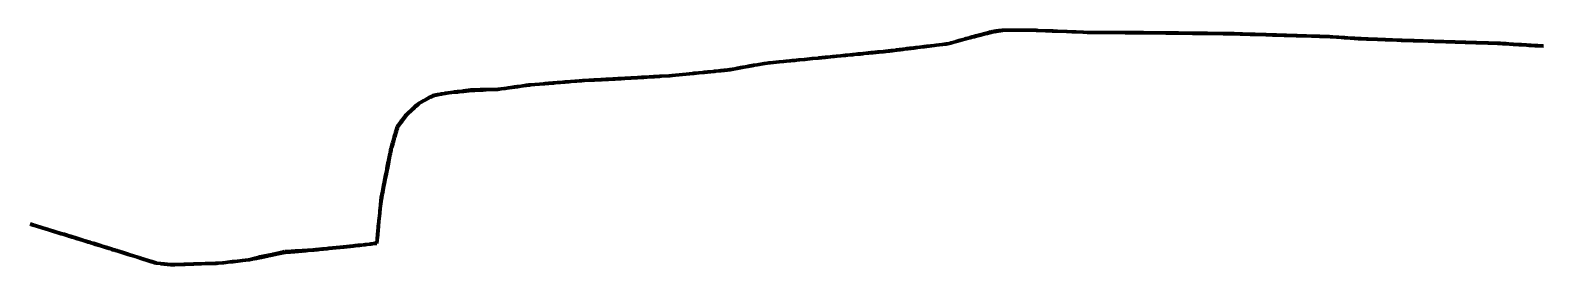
# Model space of a CAD drawing. Header units: metres. Extents: x 599858 to 604838, y 1147558 to 1148052.
# Drawn here: x 600501.9 to 600993.9, y 1147975.5 to 1148052 of the extents above; entities that cross this region are included whole.
import ezdxf

# ---------------------------------------------------------------- set-up
doc = ezdxf.new("R2010")
doc.units = ezdxf.units.M
doc.header["$MEASUREMENT"] = 0
doc.linetypes.add('DGN Style 5', pattern=[63.435643, 27.186704, -36.248939])
doc.layers.add('TF_T_---_Kabl-_2', color=5, linetype='DGN Style 5', lineweight=70)

msp = doc.modelspace()

# ---------------------------------------------------------------- linework, layer by layer
at = {"layer": 'TF_T_---_Kabl-_2'}
for points in [[(600614.85, 1147982.7, 20.412968), (600614.85, 1147982.74, 20.42), (600614.9, 1147983.42, 20.45), (600614.94, 1147983.95, 20.44), (600614.94, 1147984, 20.44), (600614.95, 1147984.07, 20.46), (600615.025741, 1147985.21276, 20.430296), (600615.19, 1147986.71, 20.39), (600615.21, 1147986.95, 20.36), (600615.23, 1147987.17, 20.37), (600615.29, 1147987.73, 20.4), (600615.3, 1147987.84, 20.41), (600615.31, 1147987.93, 20.43), (600615.4, 1147988.72, 20.41), (600615.48, 1147989.5, 20.4), (600615.51, 1147989.8, 20.39), (600615.59, 1147990.58, 20.39), (600615.77, 1147992.29, 20.41), (600615.79, 1147992.5, 20.41), (600615.79, 1147992.52, 20.41), (600615.861615, 1147993.185999, 20.4029), (600615.93, 1147993.7, 20.4), (600615.97, 1147993.96, 20.43), (600616.05, 1147994.56, 20.41), (600616.19, 1147995.62, 20.54), (600616.22, 1147995.83, 20.57), (600616.23, 1147995.88, 20.57), (600616.24, 1147995.98, 20.59), (600616.29, 1147996.34, 20.6), (600616.439715, 1147997.426487, 20.48416), (600616.47, 1147997.57, 20.47), (600616.61, 1147998.29, 20.45), (600616.67, 1147998.6, 20.45), (600616.72, 1147998.82, 20.44), (600616.86, 1147999.53, 20.46), (600617.07, 1148000.59, 20.49), (600617.16, 1148001.07, 20.53), (600617.38, 1148002.14, 20.54), (600617.6, 1148003.29, 20.55), (600617.87, 1148004.6, 20.54), (600618.21, 1148006.35, 20.57), (600618.24, 1148006.51, 20.58), (600618.25, 1148006.52, 20.58), (600618.26, 1148006.57, 20.58), (600618.27, 1148006.62, 20.58), (600618.75, 1148009.07, 20.45), (600618.78, 1148009.23, 20.46), (600618.9, 1148009.8, 20.51), (600619, 1148010.33, 20.55), (600619.04, 1148010.52, 20.61), (600619.06, 1148010.63, 20.62), (600619.13, 1148010.98, 20.65), (600619.23, 1148011.49, 20.67), (600619.28, 1148011.72, 20.61), (600619.33, 1148012, 20.52), (600619.47, 1148012.7, 20.57), (600619.56, 1148013.13, 20.58), (600619.663318, 1148013.641826, 20.563745), (600619.67, 1148013.66, 20.56), (600619.83, 1148014.2, 20.6), (600619.92, 1148014.5, 20.62), (600620.12, 1148015.19, 20.5), (600620.25, 1148015.62, 20.49), (600620.53, 1148016.54, 20.5), (600620.58, 1148016.72, 20.51), (600620.68, 1148017.03, 20.56), (600620.8, 1148017.46, 20.56), (600621.08, 1148018.39, 20.58), (600621.26, 1148019, 20.66), (600621.41, 1148019.49, 20.65), (600621.56, 1148019.98, 20.66), (600621.63, 1148020.23, 20.68), (600621.703945, 1148020.446515, 20.680075), (600622.92, 1148022.14, 20.66), (600622.94, 1148022.17, 20.66), (600624.478867, 1148024.309856, 20.689637), (600626.68, 1148026.34, 20.73), (600627.15, 1148026.77, 20.71), (600627.78, 1148027.36, 20.77), (600628.415765, 1148027.94708, 20.792533), (600630.16, 1148028.9, 20.85), (600630.82, 1148029.27, 20.83), (600632.31, 1148030.08, 20.88), (600633.07, 1148030.5, 20.94), (600633.305524, 1148030.625878, 20.961037), (600633.63, 1148030.69, 20.98), (600634.69, 1148030.88, 21.21), (600635.74, 1148031.06, 21.47), (600635.87, 1148031.09, 21.5), (600635.92, 1148031.1, 21.5), (600636.95, 1148031.28, 21.58), (600637.11, 1148031.31, 21.63), (600638.284787, 1148031.51973, 21.804168), (600639.1, 1148031.6, 21.91), (600640.22, 1148031.71, 22.03), (600641.25, 1148031.81, 22.12), (600641.56, 1148031.84, 22.21), (600642.89, 1148031.97, 22.41), (600642.92, 1148031.98, 22.42), (600643.1, 1148031.99, 22.44), (600645.68, 1148032.25, 22.68), (600645.82, 1148032.26, 22.71), (600646.211761, 1148032.296955, 22.688255), (600646.49, 1148032.31, 22.67), (600646.69, 1148032.32, 22.66), (600647.68, 1148032.37, 22.61), (600647.87, 1148032.38, 22.6), (600649.26, 1148032.45, 22.6), (600649.34, 1148032.45, 22.6), (600649.39, 1148032.45, 22.6), (600650.36, 1148032.5, 22.69), (600652.99, 1148032.63, 22.78), (600653.13, 1148032.64, 22.78), (600653.26, 1148032.64, 22.79), (600653.28, 1148032.64, 22.79), (600654.414279, 1148032.702993, 22.881463), (600655.42, 1148032.84, 22.98), (600656.3, 1148032.96, 23.04), (600656.68, 1148033.01, 22.98), (600657.26, 1148033.09, 22.99), (600657.6, 1148033.13, 22.96), (600657.97, 1148033.18, 23.02), (600659.72, 1148033.42, 23.04), (600660.25, 1148033.49, 23.06), (600660.28, 1148033.49, 23.06), (600660.7, 1148033.55, 23.06), (600661.24, 1148033.62, 23.1), (600662.48, 1148033.79, 23.36), (600662.51, 1148033.8, 23.36), (600662.54, 1148033.8, 23.37), (600663.52, 1148033.93, 23.4), (600664.35, 1148034.04, 23.46), (600664.606795, 1148034.081124, 23.478181), (600665.01, 1148034.11, 23.51), (600666.37, 1148034.23, 23.57), (600667.82, 1148034.35, 23.51), (600669.07, 1148034.46, 23.65), (600669.45, 1148034.49, 23.66), (600669.6, 1148034.5, 23.68), (600670.65, 1148034.59, 23.62), (600670.87, 1148034.61, 23.64), (600672.07, 1148034.71, 23.67), (600672.36, 1148034.74, 23.7), (600672.45, 1148034.74, 23.69), (600672.98, 1148034.79, 23.69), (600673.78, 1148034.86, 23.83), (600674, 1148034.88, 23.85), (600674.18, 1148034.89, 23.84), (600674.55, 1148034.92, 23.76), (600676.27, 1148035.07, 23.85), (600677.46, 1148035.17, 23.98), (600678.13, 1148035.23, 24.02), (600679.33, 1148035.33, 23.99), (600679.91, 1148035.38, 24.03), (600680.93, 1148035.46, 24.04), (600681.105099, 1148035.479976, 24.072011), (600681.51, 1148035.5, 24.15), (600681.95, 1148035.52, 24.12), (600682.18, 1148035.53, 24.13), (600682.54, 1148035.55, 24.17), (600683.97, 1148035.62, 24.2), (600684.22, 1148035.64, 24.2), (600684.68, 1148035.66, 24.24), (600685.31, 1148035.69, 24.29), (600685.67, 1148035.71, 24.31), (600686.29, 1148035.74, 24.38), (600687.12, 1148035.78, 24.41), (600688, 1148035.83, 24.33), (600688.12, 1148035.83, 24.31), (600688.37, 1148035.84, 24.38), (600688.79, 1148035.87, 24.44), (600689.13, 1148035.88, 24.5), (600689.59, 1148035.91, 24.47), (600690.11, 1148035.93, 24.52), (600690.35, 1148035.94, 24.57), (600690.47, 1148035.95, 24.57), (600691.29, 1148035.99, 24.6), (600691.89, 1148036.02, 24.58), (600692.26, 1148036.04, 24.58), (600692.43, 1148036.05, 24.59), (600693.4, 1148036.1, 24.66), (600693.46, 1148036.1, 24.67), (600693.59, 1148036.11, 24.68), (600693.98, 1148036.13, 24.61), (600694.07093, 1148036.12789, 24.619113), (600694.49, 1148036.16, 24.65), (600695.68, 1148036.23, 24.73), (600697.62, 1148036.34, 24.83), (600698.47, 1148036.4, 24.89), (600699.85, 1148036.48, 24.86), (600699.96, 1148036.49, 24.85), (600700.12, 1148036.49, 24.9), (600701.08, 1148036.55, 24.94), (600701.71, 1148036.59, 25.04), (600702.21, 1148036.62, 25.08), (600702.35, 1148036.63, 25.08), (600702.8, 1148036.66, 24.99), (600703.77, 1148036.72, 25.05), (600703.93, 1148036.72, 25.06), (600704.07, 1148036.73, 25.1), (600704.45, 1148036.76, 25.08), (600704.8, 1148036.78, 25.12), (600705.03, 1148036.79, 25.15), (600705.23, 1148036.8, 25.13), (600705.65, 1148036.83, 25.17), (600706.93, 1148036.91, 25.3), (600707.55, 1148036.94, 25.33), (600710.06, 1148037.09, 25.47), (600710.312418, 1148037.106563, 25.472127), (600711.13, 1148037.19, 25.49), (600716.75, 1148037.74, 25.74), (600717.72, 1148037.84, 25.9), (600718.17, 1148037.88, 25.82), (600719.8, 1148038.04, 25.98), (600721.12, 1148038.17, 26.09), (600721.53, 1148038.21, 26.1), (600722.53, 1148038.31, 26.19), (600723.61, 1148038.42, 26.24), (600724.5, 1148038.5, 26.18), (600724.87, 1148038.54, 26.26), (600725.28, 1148038.58, 26.32), (600726.3, 1148038.68, 26.39), (600726.98, 1148038.75, 26.41), (600727.28, 1148038.78, 26.45), (600727.44, 1148038.79, 26.45), (600728.06, 1148038.85, 26.43), (600728.96, 1148038.94, 26.5), (600728.97, 1148038.94, 26.5), (600729.44202, 1148038.991771, 26.510075), (600729.74, 1148039.05, 26.52), (600729.96, 1148039.08, 26.55), (600731.59, 1148039.38, 26.63), (600732.29, 1148039.51, 26.62), (600732.51, 1148039.55, 26.67), (600732.98, 1148039.63, 26.65), (600733.2, 1148039.68, 26.67), (600733.42, 1148039.71, 26.71), (600735.65, 1148040.12, 26.82), (600735.79, 1148040.15, 26.84), (600735.86, 1148040.16, 26.84), (600735.93, 1148040.17, 26.85), (600737.63, 1148040.48, 26.95), (600737.76, 1148040.5, 26.96), (600737.92, 1148040.53, 26.95), (600738.82, 1148040.7, 26.94), (600741.26, 1148041.14, 27.03), (600741.296873, 1148041.154799, 27.029393), (600742.09, 1148041.23, 27.12), (600742.6, 1148041.28, 27.14), (600743.06, 1148041.33, 27.16), (600745.05, 1148041.52, 27.2), (600746, 1148041.62, 27.22), (600747.36, 1148041.75, 27.19), (600748.24, 1148041.84, 27.3), (600749.3, 1148041.95, 27.3), (600749.71, 1148041.99, 27.24), (600750.25, 1148042.04, 27.26), (600751.04, 1148042.12, 27.36), (600751.59, 1148042.17, 27.37), (600752.35, 1148042.25, 27.28), (600752.49, 1148042.26, 27.28), (600752.77, 1148042.29, 27.28), (600754.13, 1148042.43, 27.44), (600754.3, 1148042.44, 27.45), (600756.77, 1148042.69, 27.45), (600756.84, 1148042.7, 27.45), (600756.87, 1148042.7, 27.46), (600758.54, 1148042.87, 27.55), (600758.81, 1148042.89, 27.54), (600759.171116, 1148042.929549, 27.561084), (600759.51, 1148042.96, 27.58), (600759.74, 1148042.99, 27.57), (600759.88, 1148043, 27.57), (600760.96, 1148043.1, 27.56), (600761.46, 1148043.15, 27.65), (600761.81, 1148043.19, 27.65), (600763.55, 1148043.35, 27.7), (600763.95, 1148043.39, 27.69), (600764.7, 1148043.46, 27.72), (600764.92, 1148043.49, 27.71), (600766.15, 1148043.6, 27.68), (600767.6, 1148043.74, 27.8), (600768.22, 1148043.8, 27.75), (600769.08, 1148043.89, 27.85), (600769.99, 1148043.98, 27.87), (600770.31, 1148044.01, 27.87), (600771.8, 1148044.15, 27.86), (600772.36, 1148044.2, 27.88), (600773.25, 1148044.29, 27.92), (600773.52, 1148044.32, 27.91), (600775.09, 1148044.47, 28), (600775.96, 1148044.55, 28.05), (600776.46, 1148044.6, 28.05), (600778.49, 1148044.8, 28.1), (600780.04, 1148044.95, 28.16), (600780.28827, 1148044.966297, 28.174496), (600780.76, 1148045.03, 28.2), (600781.56, 1148045.13, 28.21), (600781.93, 1148045.17, 28.23), (600782.38, 1148045.23, 28.36), (600782.6, 1148045.25, 28.39), (600782.79, 1148045.28, 28.38), (600783.48, 1148045.36, 28.45), (600783.85, 1148045.41, 28.47), (600784.1, 1148045.44, 28.41), (600784.36, 1148045.47, 28.39), (600785.26, 1148045.58, 28.37), (600785.66, 1148045.63, 28.42), (600786.31, 1148045.71, 28.37), (600786.6, 1148045.75, 28.33), (600787.69, 1148045.88, 28.47), (600787.88, 1148045.9, 28.5), (600788.2, 1148045.94, 28.49), (600788.62, 1148045.99, 28.47), (600788.85, 1148046.02, 28.51), (600789.4, 1148046.09, 28.51), (600789.88, 1148046.15, 28.53), (600790.54, 1148046.23, 28.53), (600791.04, 1148046.29, 28.45), (600791.1, 1148046.3, 28.46), (600791.88, 1148046.39, 28.48), (600793.27, 1148046.57, 28.59), (600793.65, 1148046.61, 28.6), (600794.02, 1148046.66, 28.61), (600796.47, 1148046.96, 28.61), (600797.11, 1148047.04, 28.6), (600799.18, 1148047.29, 28.71), (600800.44, 1148047.45, 28.75), (600800.83, 1148047.49, 28.71), (600800.945167, 1148047.511642, 28.724964), (600801.8, 1148047.74, 28.81), (600801.81, 1148047.75, 28.81), (600801.86, 1148047.76, 28.81), (600802.13, 1148047.83, 28.8), (600803.79, 1148048.29, 28.8), (600804.22, 1148048.41, 28.83), (600804.36, 1148048.44, 28.81), (600804.59, 1148048.51, 28.8), (600806.48, 1148049.02, 28.88), (600806.55, 1148049.04, 28.88), (600806.96, 1148049.16, 28.78), (600807.97, 1148049.43, 28.92), (600808.13, 1148049.48, 28.94), (600808.24, 1148049.5, 28.93), (600808.62416, 1148049.609709, 28.88903), (600808.94, 1148049.69, 28.85), (600809.53, 1148049.84, 28.9), (600810.15, 1148050, 29.03), (600811.69, 1148050.38, 29.05), (600813.18, 1148050.76, 29.03), (600813.8, 1148050.91, 29.07), (600814.38, 1148051.06, 29.11), (600814.74, 1148051.15, 29.14), (600814.89, 1148051.19, 29.16), (600815.1, 1148051.24, 29.19), (600815.82, 1148051.42, 29.21), (600815.861626, 1148051.425009, 29.206778), (600816.16, 1148051.48, 29.22), (600816.53, 1148051.53, 29.17), (600816.67, 1148051.56, 29.15), (600816.8, 1148051.58, 29.16), (600816.88, 1148051.59, 29.17), (600817.4, 1148051.67, 29.13), (600818.12, 1148051.78, 29.19), (600818.68, 1148051.87, 29.18), (600818.933375, 1148051.913953, 29.186176), (600821.49, 1148051.92, 29.25), (600821.87, 1148051.92, 29.27), (600822.71, 1148051.92, 29.26), (600824.1, 1148051.92, 29.28), (600825, 1148051.92, 29.26), (600825.66, 1148051.92, 29.27), (600826.59, 1148051.93, 29.29), (600827.23, 1148051.93, 29.3), (600827.33, 1148051.93, 29.3), (600828, 1148051.93, 29.33), (600829.092101, 1148051.932347, 29.384269), (600829.4, 1148051.92, 29.4), (600829.91, 1148051.9, 29.46), (600830.24, 1148051.88, 29.47), (600832.78, 1148051.78, 29.46), (600832.83, 1148051.78, 29.46), (600832.84, 1148051.78, 29.46), (600832.87, 1148051.78, 29.45), (600833, 1148051.77, 29.45), (600833.78, 1148051.74, 29.4), (600834.18, 1148051.72, 29.44), (600835.11, 1148051.69, 29.45), (600835.79, 1148051.66, 29.54), (600836.7, 1148051.62, 29.55), (600839.65, 1148051.5, 29.48), (600839.72, 1148051.5, 29.48), (600839.73, 1148051.5, 29.48), (600839.75, 1148051.5, 29.48), (600839.82, 1148051.5, 29.48), (600841.39, 1148051.43, 29.62), (600842.78, 1148051.38, 29.61), (600844.96, 1148051.29, 29.61), (600845.15, 1148051.28, 29.63), (600846.4, 1148051.23, 29.68), (600846.87, 1148051.21, 29.65), (600846.95, 1148051.21, 29.68), (600847.956654, 1148051.165943, 29.700364), (600850, 1148051.17, 29.75), (600850.86, 1148051.17, 29.77), (600853.41, 1148051.16, 29.84), (600856.15, 1148051.16, 29.93), (600856.73, 1148051.16, 29.95), (600858.46, 1148051.16, 29.96), (600858.88, 1148051.15, 29.99), (600860.71, 1148051.15, 29.95), (600860.99, 1148051.15, 29.93), (600861.17, 1148051.15, 29.93), (600861.8, 1148051.15, 29.97), (600861.93, 1148051.15, 29.99), (600862.07, 1148051.15, 29.98), (600862.177366, 1148051.153724, 29.978038), (600862.23, 1148051.15, 29.97), (600863.76, 1148051.13, 30.07), (600864.59, 1148051.12, 30.1), (600865.58, 1148051.11, 30.09), (600866.02, 1148051.11, 30.09), (600866.81, 1148051.1, 30.13), (600869.04, 1148051.07, 30.16), (600869.1, 1148051.07, 30.17), (600869.42, 1148051.07, 30.16), (600869.7, 1148051.06, 30.17), (600870.27, 1148051.06, 30.17), (600872, 1148051.04, 30.26), (600872.46, 1148051.03, 30.27), (600873.69, 1148051.02, 30.34), (600874.71, 1148051, 30.3), (600875.02, 1148051, 30.31), (600875.46, 1148051, 30.31), (600875.98, 1148050.99, 30.35), (600876.7, 1148050.98, 30.34), (600876.77, 1148050.98, 30.34), (600876.79, 1148050.98, 30.34), (600876.82, 1148050.98, 30.34), (600877.69, 1148050.97, 30.36), (600878.48, 1148050.96, 30.43), (600879.6, 1148050.95, 30.45), (600880.15, 1148050.94, 30.47), (600880.48, 1148050.94, 30.44), (600880.79, 1148050.93, 30.46), (600881.72, 1148050.92, 30.41), (600882.46, 1148050.91, 30.43), (600882.68, 1148050.91, 30.46), (600883.54, 1148050.9, 30.44), (600884.43, 1148050.89, 30.53), (600885.66, 1148050.88, 30.51), (600887.21, 1148050.86, 30.47), (600887.24, 1148050.86, 30.47), (600887.3, 1148050.86, 30.47), (600888.94, 1148050.84, 30.51), (600889.35, 1148050.83, 30.53), (600890.65, 1148050.82, 30.54), (600892.06, 1148050.8, 30.59), (600892.25, 1148050.8, 30.59), (600892.46, 1148050.8, 30.58), (600892.66, 1148050.79, 30.6), (600893.037413, 1148050.793402, 30.581973), (600893.29, 1148050.78, 30.57), (600893.89, 1148050.77, 30.61), (600894.2, 1148050.76, 30.63), (600894.57, 1148050.75, 30.64), (600896.26, 1148050.7, 30.67), (600896.61, 1148050.69, 30.66), (600896.84, 1148050.68, 30.65), (600896.9, 1148050.68, 30.66), (600897.68, 1148050.66, 30.64), (600897.76, 1148050.65, 30.63), (600897.81, 1148050.65, 30.64), (600898.16, 1148050.64, 30.66), (600899.45, 1148050.6, 30.69), (600899.52, 1148050.6, 30.69), (600899.87, 1148050.59, 30.69), (600900.76, 1148050.57, 30.67), (600900.94, 1148050.56, 30.69), (600901.42, 1148050.55, 30.74), (600902.42, 1148050.52, 30.71), (600902.81, 1148050.51, 30.71), (600904.61, 1148050.46, 30.74), (600904.91, 1148050.45, 30.74), (600905, 1148050.44, 30.74), (600906.05, 1148050.41, 30.81), (600906.86, 1148050.39, 30.84), (600907.18, 1148050.38, 30.87), (600907.3, 1148050.38, 30.87), (600907.35, 1148050.38, 30.87), (600907.4, 1148050.37, 30.87), (600908.06, 1148050.36, 30.82), (600910.62, 1148050.28, 30.85), (600910.99, 1148050.27, 30.86), (600911.23, 1148050.26, 30.85), (600912.03, 1148050.24, 30.88), (600912.12, 1148050.24, 30.9), (600912.53, 1148050.23, 30.91), (600914.47, 1148050.17, 31), (600914.69, 1148050.16, 30.96), (600915.51, 1148050.14, 31), (600915.86, 1148050.13, 31.08), (600916.67, 1148050.11, 31.07), (600917.9, 1148050.07, 31.07), (600919.49, 1148050.02, 31.07), (600920.09, 1148050.01, 31.08), (600921.27, 1148049.97, 31.08), (600922.26, 1148049.94, 31.13), (600924.38, 1148049.88, 31.14), (600925.525616, 1148049.848252, 31.172964), (600926.42, 1148049.78, 31.2), (600927.65, 1148049.69, 31.25), (600928.26, 1148049.64, 31.26), (600930.21, 1148049.49, 31.3), (600930.68, 1148049.46, 31.31), (600931.08, 1148049.43, 31.32), (600931.25, 1148049.42, 31.33), (600932.18, 1148049.35, 31.35), (600932.7, 1148049.31, 31.35), (600933.53, 1148049.24, 31.41), (600933.69779, 1148049.234686, 31.402408), (600934.34, 1148049.21, 31.38), (600934.78, 1148049.19, 31.43), (600934.93, 1148049.19, 31.43), (600935.8, 1148049.15, 31.46), (600937.46, 1148049.09, 31.58), (600937.97, 1148049.07, 31.53), (600939.11, 1148049.03, 31.53), (600940.39, 1148048.99, 31.52), (600941.07, 1148048.96, 31.52), (600942.39, 1148048.91, 31.56), (600942.76, 1148048.9, 31.57), (600943.56, 1148048.87, 31.6), (600943.68, 1148048.87, 31.61), (600944.94, 1148048.82, 31.61), (600945.31, 1148048.81, 31.61), (600945.85, 1148048.79, 31.61), (600947.28, 1148048.74, 31.65), (600948, 1148048.71, 31.69), (600948.13, 1148048.7, 31.69), (600948.31, 1148048.7, 31.7), (600949.01, 1148048.67, 31.68), (600949.08741, 1148048.665816, 31.685682), (600950.39, 1148048.63, 31.75), (600950.61, 1148048.62, 31.75), (600950.82, 1148048.61, 31.75), (600951.11, 1148048.6, 31.74), (600952.23, 1148048.57, 31.77), (600952.7, 1148048.55, 31.76), (600952.94, 1148048.55, 31.79), (600955.08, 1148048.48, 31.85), (600955.27, 1148048.47, 31.84), (600955.89, 1148048.45, 31.86), (600957.49, 1148048.4, 31.9), (600957.78, 1148048.39, 31.9), (600958.88, 1148048.35, 31.97), (600959.27, 1148048.34, 31.95), (600959.69, 1148048.33, 31.99), (600959.92, 1148048.32, 32), (600961.81, 1148048.26, 31.94), (600962, 1148048.25, 31.95), (600962.49, 1148048.24, 31.91), (600963.39, 1148048.21, 32.02), (600964.06, 1148048.18, 32.03), (600964.9, 1148048.16, 31.93), (600966.27, 1148048.11, 31.96), (600966.66, 1148048.1, 31.99), (600966.88, 1148048.09, 32), (600967.72, 1148048.07, 32.03), (600967.92, 1148048.06, 32.03), (600969.21, 1148048.02, 32.11), (600969.65, 1148048, 32.13), (600970.38, 1148047.98, 32.13), (600970.75, 1148047.97, 32.13), (600972.77, 1148047.9, 32.22), (600973.13, 1148047.89, 32.18), (600973.91, 1148047.87, 32.25), (600975.92, 1148047.8, 32.18), (600976.18, 1148047.79, 32.17), (600976.3, 1148047.79, 32.17), (600977.11, 1148047.76, 32.22), (600978.66, 1148047.71, 32.33), (600979.59, 1148047.68, 32.33), (600980.22, 1148047.66, 32.34), (600980.32, 1148047.66, 32.33), (600980.95, 1148047.64, 32.35), (600981.801473, 1148047.611651, 32.365313), (600981.759528, 1148047.563271, 32.363079), (600982.07, 1148047.54, 32.37), (600982.29, 1148047.53, 32.38), (600982.88, 1148047.49, 32.42), (600984.05, 1148047.42, 32.36), (600985.24, 1148047.34, 32.35), (600985.3, 1148047.34, 32.35), (600985.34, 1148047.34, 32.35), (600986.57, 1148047.26, 32.4), (600987.13, 1148047.22, 32.42), (600987.92, 1148047.17, 32.53), (600989.7, 1148047.06, 32.49), (600990.49, 1148047.01, 32.5), (600990.97, 1148046.98, 32.51), (600991.03, 1148046.98, 32.52), (600992.33, 1148046.9, 32.57), (600992.61, 1148046.88, 32.57), (600993.28, 1148046.84, 32.57), (600995.1, 1148046.72, 32.66)], [(600646.03, 1148032.54, 22.750582), (600646.7, 1148032.55, 22.7), (600646.91, 1148032.55, 22.71), (600647.59, 1148032.56, 22.63), (600647.87, 1148032.57, 22.62), (600647.92, 1148032.57, 22.61), (600648.61, 1148032.58, 22.62), (600649.29, 1148032.59, 22.63), (600649.37, 1148032.59, 22.63), (600649.74, 1148032.59, 22.65), (600650.35, 1148032.6, 22.7), (600653, 1148032.64, 22.79), (600653.13, 1148032.64, 22.78), (600653.26, 1148032.65, 22.79), (600653.28, 1148032.65, 22.79), (600654.232441, 1148032.660148, 22.860025), (600655.42, 1148032.83, 22.98), (600656.3, 1148032.96, 23.04), (600656.67, 1148033.01, 22.98), (600657.26, 1148033.09, 22.99), (600657.6, 1148033.14, 22.97), (600657.97, 1148033.2, 23.02), (600659.75, 1148033.45, 23.04), (600660.23, 1148033.52, 23.06), (600660.26, 1148033.52, 23.06), (600660.61, 1148033.57, 23.06), (600661.23, 1148033.66, 23.11), (600662.43, 1148033.83, 23.36), (600662.51, 1148033.85, 23.37), (600662.59, 1148033.86, 23.38), (600663.53, 1148033.99, 23.41), (600664.39, 1148034.12, 23.47), (600664.418128, 1148034.118613, 23.47655), (600664.97, 1148034.16, 23.51), (600666.37, 1148034.28, 23.58), (600667.85, 1148034.4, 23.52), (600669.12, 1148034.5, 23.66), (600669.44, 1148034.53, 23.67), (600669.57, 1148034.54, 23.69), (600670.65, 1148034.63, 23.62), (600670.85, 1148034.64, 23.64), (600671.96, 1148034.73, 23.67), (600672.36, 1148034.77, 23.71), (600672.48, 1148034.78, 23.7), (600672.98, 1148034.82, 23.7), (600673.75, 1148034.88, 23.83), (600674.03, 1148034.9, 23.86), (600674.24, 1148034.92, 23.84), (600674.59, 1148034.95, 23.76), (600676.26, 1148035.08, 23.85), (600677.46, 1148035.18, 23.98), (600678.11, 1148035.23, 24.03), (600679.33, 1148035.33, 23.99), (600679.91, 1148035.38, 24.03), (600680.894075, 1148035.458302, 24.036866), (600680.93, 1148035.46, 24.04), (600681.51, 1148035.49, 24.14), (600681.95, 1148035.52, 24.12), (600682.18, 1148035.53, 24.13), (600682.54, 1148035.55, 24.17), (600683.98, 1148035.63, 24.2), (600684.22, 1148035.65, 24.2), (600684.66, 1148035.67, 24.24), (600685.3, 1148035.71, 24.29), (600685.67, 1148035.73, 24.31), (600686.31, 1148035.77, 24.38), (600687.1, 1148035.81, 24.41), (600688, 1148035.86, 24.33), (600688.12, 1148035.87, 24.31), (600688.34, 1148035.88, 24.38), (600688.79, 1148035.91, 24.44), (600689.16, 1148035.93, 24.51), (600689.59, 1148035.95, 24.48), (600690.14, 1148035.98, 24.53), (600690.35, 1148035.99, 24.57), (600690.46, 1148036, 24.58), (600691.16, 1148036.04, 24.6), (600691.84, 1148036.08, 24.58), (600692.27, 1148036.1, 24.58), (600692.42, 1148036.11, 24.59), (600693.33, 1148036.16, 24.66), (600693.43, 1148036.17, 24.68), (600693.64, 1148036.18, 24.68), (600694, 1148036.2, 24.62), (600694.55, 1148036.23, 24.67), (600695.66, 1148036.29, 24.74), (600697.64, 1148036.4, 24.84), (600698.45, 1148036.45, 24.89), (600699.85, 1148036.53, 24.87), (600699.94, 1148036.53, 24.86), (600700.07, 1148036.54, 24.9), (600701.08, 1148036.6, 24.94), (600701.66, 1148036.63, 25.03), (600702.3, 1148036.67, 25.09), (600702.33, 1148036.67, 25.09), (600702.8, 1148036.7, 25), (600703.81, 1148036.75, 25.05), (600703.93, 1148036.76, 25.07), (600704.03, 1148036.77, 25.09), (600704.32, 1148036.78, 25.08), (600704.8, 1148036.81, 25.13), (600705.02, 1148036.82, 25.15), (600705.24, 1148036.83, 25.14), (600705.72, 1148036.86, 25.18), (600706.93, 1148036.93, 25.3), (600707.54, 1148036.96, 25.33), (600710.06, 1148037.11, 25.47), (600710.152542, 1148037.112889, 25.470919), (600711.13, 1148037.21, 25.5), (600716.78, 1148037.77, 25.74), (600717.7, 1148037.86, 25.9), (600718.13, 1148037.9, 25.82), (600719.83, 1148038.07, 25.99), (600721.08, 1148038.2, 26.09), (600721.52, 1148038.24, 26.1), (600722.6, 1148038.35, 26.2), (600723.57, 1148038.44, 26.25), (600724.5, 1148038.54, 26.19), (600724.88, 1148038.58, 26.27), (600725.27, 1148038.61, 26.32), (600726.34, 1148038.72, 26.4), (600726.95, 1148038.78, 26.41), (600727.23, 1148038.81, 26.45), (600727.37, 1148038.82, 26.45), (600728.05, 1148038.89, 26.43), (600728.91, 1148038.98, 26.5), (600728.97, 1148038.98, 26.5), (600729.252562, 1148039.009274, 26.506086), (600729.7, 1148039.09, 26.52), (600729.96, 1148039.14, 26.55), (600731.55, 1148039.42, 26.63), (600732.3, 1148039.56, 26.62), (600732.54, 1148039.6, 26.68), (600732.97, 1148039.68, 26.66), (600733.2, 1148039.72, 26.68), (600733.43, 1148039.76, 26.72), (600735.74, 1148040.17, 26.83), (600735.81, 1148040.18, 26.84), (600735.85, 1148040.19, 26.85), (600735.89, 1148040.2, 26.85), (600737.63, 1148040.51, 26.96), (600737.74, 1148040.53, 26.96), (600737.89, 1148040.56, 26.95), (600738.81, 1148040.72, 26.94), (600741.085849, 1148041.133125, 27.022138), (600741.27, 1148041.15, 27.03), (600742.09, 1148041.23, 27.12), (600742.6, 1148041.28, 27.14), (600743.06, 1148041.33, 27.16), (600745.06, 1148041.53, 27.2), (600746, 1148041.62, 27.22), (600747.36, 1148041.76, 27.19), (600748.23, 1148041.85, 27.3), (600749.3, 1148041.96, 27.3), (600749.71, 1148042, 27.24), (600750.26, 1148042.05, 27.26), (600751.04, 1148042.13, 27.36), (600751.6, 1148042.19, 27.37), (600752.35, 1148042.26, 27.28), (600752.49, 1148042.28, 27.28), (600752.76, 1148042.3, 27.28), (600754.14, 1148042.44, 27.45), (600754.29, 1148042.46, 27.45), (600756.8, 1148042.71, 27.45), (600756.85, 1148042.71, 27.45), (600756.87, 1148042.72, 27.46), (600758.55, 1148042.88, 27.56), (600758.81, 1148042.91, 27.54), (600759.45, 1148042.97, 27.58), (600759.72, 1148043, 27.57), (600759.9, 1148043.02, 27.57), (600760.94, 1148043.12, 27.55), (600761.46, 1148043.18, 27.66), (600761.82, 1148043.21, 27.65), (600763.51, 1148043.38, 27.71), (600763.94, 1148043.43, 27.69), (600764.67, 1148043.5, 27.72), (600764.93, 1148043.53, 27.71), (600766.11, 1148043.64, 27.68), (600767.61, 1148043.8, 27.81), (600768.27, 1148043.86, 27.76), (600769.09, 1148043.94, 27.85), (600769.96, 1148044.03, 27.86), (600770.36, 1148044.07, 27.87), (600771.76, 1148044.21, 27.86), (600772.36, 1148044.27, 27.88), (600773.32, 1148044.37, 27.93), (600773.62, 1148044.4, 27.92), (600775.09, 1148044.55, 28), (600775.98, 1148044.64, 28.05), (600776.42, 1148044.68, 28.05), (600778.17, 1148044.86, 28.1), (600779.92, 1148045.03, 28.17), (600780.10158, 1148045.053747, 28.176057), (600780.74, 1148045.13, 28.21), (600781.65, 1148045.23, 28.23), (600781.97, 1148045.27, 28.24), (600782.5, 1148045.34, 28.39), (600782.57, 1148045.34, 28.4), (600782.64, 1148045.35, 28.4), (600782.88, 1148045.38, 28.42), (600783.85, 1148045.5, 28.46), (600784.08, 1148045.52, 28.41), (600784.45, 1148045.57, 28.38), (600785.22, 1148045.66, 28.36), (600785.7, 1148045.72, 28.43), (600786.28, 1148045.78, 28.38), (600786.61, 1148045.82, 28.33), (600787.58, 1148045.94, 28.46), (600787.85, 1148045.97, 28.5), (600788.27, 1148046.02, 28.49), (600788.56, 1148046.06, 28.48), (600788.71, 1148046.07, 28.5), (600789.35, 1148046.15, 28.5), (600789.9, 1148046.22, 28.53), (600790.53, 1148046.29, 28.53), (600791.01, 1148046.35, 28.46), (600791.08, 1148046.35, 28.46), (600791.92, 1148046.46, 28.49), (600793.26, 1148046.61, 28.59), (600793.63, 1148046.66, 28.6), (600794.15, 1148046.72, 28.61), (600796.49, 1148047, 28.61), (600797.11, 1148047.07, 28.6), (600799.14, 1148047.31, 28.71), (600800.44, 1148047.47, 28.75), (600800.794888, 1148047.50758, 28.714662), (600800.85, 1148047.53, 28.71), (600801.78, 1148047.78, 28.8), (600801.83, 1148047.8, 28.8), (600802.12, 1148047.88, 28.79), (600803.67, 1148048.3, 28.79), (600804.2, 1148048.45, 28.83), (600804.37, 1148048.5, 28.8), (600804.59, 1148048.56, 28.8), (600806.36, 1148049.04, 28.87), (600806.57, 1148049.1, 28.87), (600806.95, 1148049.2, 28.78), (600808.03, 1148049.5, 28.93), (600808.15, 1148049.53, 28.95), (600808.22, 1148049.55, 28.94), (600808.94, 1148049.75, 28.85), (600809.45, 1148049.89, 28.9), (600810.1, 1148050.07, 29.03), (600811.78, 1148050.54, 29.06), (600813.05, 1148050.88, 29.04), (600813.88, 1148051.11, 29.1), (600814.34, 1148051.24, 29.13), (600814.83, 1148051.38, 29.18), (600815.06, 1148051.44, 29.21), (600815.17, 1148051.47, 29.23), (600815.57, 1148051.58, 29.24), (600815.607758, 1148051.585171, 29.237537)], [(600994.96, 1148046.81, 32.65), (600993.26, 1148046.92, 32.57), (600992.63, 1148046.96, 32.58), (600992.31, 1148046.98, 32.58), (600991.08, 1148047.06, 32.53), (600991, 1148047.06, 32.52), (600990.41, 1148047.1, 32.5), (600989.43, 1148047.17, 32.49), (600987.9, 1148047.26, 32.53), (600987.22, 1148047.31, 32.43), (600986.5, 1148047.35, 32.4), (600985.34, 1148047.42, 32.36), (600985.29, 1148047.43, 32.36), (600985.21, 1148047.43, 32.35), (600983.69, 1148047.53, 32.37), (600982.87, 1148047.58, 32.41), (600982.46, 1148047.61, 32.38), (600982.31, 1148047.62, 32.37), (600981.633187, 1148047.658341, 32.363582), (600980.99, 1148047.68, 32.35), (600980.31, 1148047.7, 32.33), (600980.21, 1148047.7, 32.34), (600979.54, 1148047.72, 32.33), (600978.67, 1148047.75, 32.33), (600977.2, 1148047.79, 32.22), (600976.31, 1148047.82, 32.18), (600976.18, 1148047.82, 32.17), (600975.9, 1148047.83, 32.18), (600973.93, 1148047.89, 32.25), (600973.12, 1148047.92, 32.18), (600972.76, 1148047.93, 32.22), (600970.77, 1148047.99, 32.13), (600970.38, 1148048, 32.13), (600969.66, 1148048.02, 32.13), (600969.21, 1148048.04, 32.11), (600967.93, 1148048.07, 32.03), (600967.71, 1148048.08, 32.03), (600966.89, 1148048.11, 32), (600966.66, 1148048.11, 31.99), (600966.25, 1148048.12, 31.95), (600964.9, 1148048.17, 31.93), (600964.07, 1148048.19, 32.03), (600963.39, 1148048.21, 32.02), (600962.49, 1148048.24, 31.91), (600962, 1148048.25, 31.95), (600961.81, 1148048.26, 31.94), (600959.92, 1148048.32, 32), (600959.69, 1148048.32, 31.99), (600959.27, 1148048.34, 31.95), (600958.89, 1148048.35, 31.97), (600957.78, 1148048.38, 31.9), (600957.49, 1148048.39, 31.9), (600955.88, 1148048.44, 31.86), (600955.28, 1148048.46, 31.85), (600955.09, 1148048.46, 31.85), (600952.93, 1148048.53, 31.79), (600952.71, 1148048.53, 31.76), (600952.23, 1148048.55, 31.77), (600951.09, 1148048.58, 31.74), (600950.81, 1148048.59, 31.75), (600950.62, 1148048.6, 31.75), (600950.41, 1148048.6, 31.75), (600949.01, 1148048.65, 31.68), (600948.876783, 1148048.654134, 31.68388), (600948.3, 1148048.67, 31.7), (600948.14, 1148048.68, 31.69), (600948.02, 1148048.69, 31.69), (600947.35, 1148048.72, 31.65), (600945.86, 1148048.78, 31.61), (600945.31, 1148048.8, 31.61), (600944.93, 1148048.82, 31.61), (600943.69, 1148048.87, 31.61), (600943.56, 1148048.88, 31.6), (600942.76, 1148048.91, 31.57), (600942.39, 1148048.93, 31.56), (600941.06, 1148048.99, 31.51), (600940.41, 1148049.01, 31.51), (600939.18, 1148049.07, 31.52), (600937.99, 1148049.12, 31.53), (600937.45, 1148049.14, 31.58), (600935.65, 1148049.22, 31.44), (600934.94, 1148049.25, 31.42), (600934.82, 1148049.25, 31.42), (600934.36, 1148049.27, 31.37), (600933.53069, 1148049.311352, 31.395446), (600933.5, 1148049.31, 31.4), (600932.73, 1148049.36, 31.35), (600932.19, 1148049.4, 31.35), (600931.23, 1148049.47, 31.33), (600931.06, 1148049.48, 31.32), (600930.69, 1148049.51, 31.31), (600930.25, 1148049.54, 31.29), (600928.27, 1148049.67, 31.26), (600927.64, 1148049.71, 31.25), (600926.45, 1148049.8, 31.2), (600925.366531, 1148049.874562, 31.166708), (600924.46, 1148049.9, 31.14), (600922.26, 1148049.97, 31.13), (600921.27, 1148050, 31.08), (600920.11, 1148050.03, 31.08), (600919.47, 1148050.05, 31.06), (600917.9, 1148050.1, 31.07), (600916.69, 1148050.14, 31.07), (600915.85, 1148050.16, 31.08), (600915.48, 1148050.17, 30.99), (600914.7, 1148050.2, 30.96), (600914.47, 1148050.21, 31), (600912.58, 1148050.26, 30.91), (600912.13, 1148050.28, 30.9), (600912.03, 1148050.28, 30.89), (600911.26, 1148050.3, 30.85), (600910.99, 1148050.31, 30.86), (600910.58, 1148050.32, 30.85), (600908.1, 1148050.4, 30.82), (600907.46, 1148050.42, 30.87), (600907.37, 1148050.42, 30.87), (600907.29, 1148050.43, 30.87), (600907.12, 1148050.43, 30.87), (600906.83, 1148050.44, 30.84), (600906.12, 1148050.46, 30.82), (600904.99, 1148050.5, 30.74), (600904.9, 1148050.5, 30.74), (600904.57, 1148050.51, 30.74), (600902.84, 1148050.56, 30.71), (600902.4, 1148050.58, 30.72), (600901.46, 1148050.61, 30.74), (600901.01, 1148050.62, 30.69), (600900.76, 1148050.63, 30.68), (600899.91, 1148050.65, 30.69), (600899.51, 1148050.66, 30.7), (600899.43, 1148050.67, 30.69), (600898.2, 1148050.71, 30.66), (600897.86, 1148050.72, 30.64), (600897.78, 1148050.72, 30.64), (600897.66, 1148050.72, 30.64), (600896.92, 1148050.74, 30.66), (600896.84, 1148050.75, 30.65), (600896.63, 1148050.75, 30.66), (600896.21, 1148050.77, 30.67), (600894.61, 1148050.82, 30.65), (600894.14, 1148050.83, 30.62), (600893.75, 1148050.84, 30.6), (600893.22, 1148050.86, 30.57), (600892.840336, 1148050.871255, 30.586091), (600892.67, 1148050.87, 30.59), (600892.5, 1148050.87, 30.58), (600892.23, 1148050.88, 30.59), (600892, 1148050.88, 30.59), (600890.66, 1148050.89, 30.54), (600889.42, 1148050.91, 30.53), (600888.88, 1148050.91, 30.51), (600887.23, 1148050.93, 30.47), (600887.21, 1148050.93, 30.47), (600887.13, 1148050.93, 30.47), (600887.1, 1148050.93, 30.47), (600885.64, 1148050.94, 30.51), (600884.48, 1148050.96, 30.52), (600883.66, 1148050.97, 30.44), (600882.7, 1148050.98, 30.46), (600882.46, 1148050.98, 30.42), (600881.65, 1148050.99, 30.41), (600880.79, 1148051, 30.45), (600880.46, 1148051, 30.43), (600880.12, 1148051, 30.46), (600879.6, 1148051.01, 30.44), (600878.45, 1148051.02, 30.42), (600877.74, 1148051.03, 30.36), (600876.95, 1148051.04, 30.34), (600876.81, 1148051.04, 30.34), (600876.75, 1148051.04, 30.34), (600876.48, 1148051.04, 30.33), (600876, 1148051.05, 30.34), (600875.65, 1148051.05, 30.32), (600875.05, 1148051.05, 30.31), (600874.64, 1148051.06, 30.3), (600873.68, 1148051.07, 30.34), (600872.4, 1148051.08, 30.26), (600872.01, 1148051.09, 30.25), (600870.51, 1148051.1, 30.18), (600869.74, 1148051.11, 30.17), (600869.37, 1148051.11, 30.16), (600869.05, 1148051.12, 30.17), (600868.98, 1148051.12, 30.15), (600866.84, 1148051.14, 30.12), (600866.02, 1148051.15, 30.09), (600865.57, 1148051.15, 30.09), (600864.61, 1148051.16, 30.1), (600863.74, 1148051.17, 30.06), (600862.27, 1148051.19, 29.97), (600862.08, 1148051.19, 29.99), (600862.048653, 1148051.18884, 29.985753), (600861.92, 1148051.19, 29.99), (600861.77, 1148051.19, 29.97), (600861.16, 1148051.19, 29.93), (600860.94, 1148051.19, 29.93), (600860.61, 1148051.19, 29.96), (600858.9, 1148051.19, 29.99), (600858.48, 1148051.19, 29.97), (600856.73, 1148051.19, 29.95), (600856.17, 1148051.19, 29.93), (600853.41, 1148051.18, 29.84), (600850.85, 1148051.18, 29.77), (600850.01, 1148051.18, 29.75), (600847.706848, 1148051.175826, 29.694141), (600846.95, 1148051.21, 29.68), (600846.87, 1148051.21, 29.65), (600846.4, 1148051.23, 29.68), (600845.15, 1148051.29, 29.63), (600844.96, 1148051.29, 29.61), (600842.78, 1148051.38, 29.61), (600841.39, 1148051.44, 29.62), (600839.84, 1148051.51, 29.49), (600839.76, 1148051.51, 29.48), (600839.73, 1148051.51, 29.48), (600839.71, 1148051.51, 29.48), (600839.63, 1148051.51, 29.48), (600836.7, 1148051.64, 29.54), (600835.8, 1148051.67, 29.54), (600835.13, 1148051.7, 29.45), (600834.19, 1148051.74, 29.44), (600833.78, 1148051.76, 29.4), (600832.98, 1148051.79, 29.45), (600832.87, 1148051.79, 29.46), (600832.85, 1148051.79, 29.46), (600832.84, 1148051.79, 29.46), (600832.8, 1148051.8, 29.46), (600830.23, 1148051.9, 29.47), (600829.91, 1148051.92, 29.47), (600829.42, 1148051.94, 29.4), (600828.843086, 1148051.962216, 29.373565), (600827.98, 1148051.96, 29.33), (600827.35, 1148051.96, 29.31), (600827.26, 1148051.96, 29.3), (600826.6, 1148051.96, 29.3), (600825.68, 1148051.95, 29.27), (600824.98, 1148051.95, 29.26), (600824.1, 1148051.95, 29.28), (600822.66, 1148051.95, 29.26), (600821.87, 1148051.95, 29.27), (600821.52, 1148051.95, 29.25), (600818.744313, 1148051.94145, 29.18261), (600818.64, 1148051.93, 29.18), (600818.15, 1148051.87, 29.19), (600817.6, 1148051.81, 29.14), (600816.87, 1148051.73, 29.21), (600816.81, 1148051.72, 29.2), (600816.59, 1148051.7, 29.18), (600816.33, 1148051.67, 29.22), (600816.07, 1148051.64, 29.26), (600815.607758, 1148051.585171, 29.237537)], [(600614.86, 1147982.48, 20.37728), (600614.88, 1147982.73, 20.41), (600614.96, 1147983.56, 20.45), (600615, 1147983.94, 20.44), (600615, 1147983.98, 20.44), (600615.01, 1147984.02, 20.46), (600615.27, 1147986.81, 20.38), (600615.28, 1147987, 20.36), (600615.3, 1147987.17, 20.36), (600615.36, 1147987.76, 20.4), (600615.36, 1147987.83, 20.41), (600615.37, 1147987.9, 20.42), (600615.42, 1147988.48, 20.4), (600615.52, 1147989.49, 20.39), (600615.55, 1147989.86, 20.39), (600615.62, 1147990.57, 20.38), (600615.78, 1147992.31, 20.41), (600615.8, 1147992.5, 20.41), (600615.8, 1147992.51, 20.4), (600615.91, 1147993.68, 20.4), (600615.94, 1147993.96, 20.43), (600616.01, 1147994.69, 20.41), (600616.08, 1147995.46, 20.5), (600616.12, 1147995.86, 20.55), (600616.13, 1147995.96, 20.57), (600616.15, 1147996.17, 20.61), (600616.15, 1147996.21, 20.61), (600616.16, 1147996.31, 20.59), (600616.271824, 1147997.483169, 20.456816), (600616.28, 1147997.53, 20.45), (600616.36, 1147997.95, 20.44), (600616.41, 1147998.18, 20.44), (600616.44, 1147998.31, 20.47), (600616.52, 1147998.76, 20.43), (600616.53, 1147998.76, 20.43), (600616.54, 1147998.82, 20.43), (600616.89, 1148000.58, 20.49), (600617.05, 1148001.42, 20.55), (600617.2, 1148002.16, 20.56), (600617.36, 1148002.96, 20.56), (600617.7, 1148004.66, 20.55), (600618.06, 1148006.49, 20.59), (600618.07, 1148006.55, 20.59), (600618.14, 1148006.87, 20.59), (600618.37, 1148008.06, 20.49), (600618.59, 1148009.15, 20.43), (600618.6, 1148009.2, 20.43), (600618.64, 1148009.39, 20.45), (600618.81, 1148010.26, 20.51), (600618.83, 1148010.38, 20.55), (600618.87, 1148010.55, 20.58), (600618.89, 1148010.64, 20.62), (600618.98, 1148011.09, 20.66), (600619.05, 1148011.49, 20.68), (600619.13, 1148011.85, 20.59), (600619.16, 1148012.02, 20.53), (600619.32, 1148012.85, 20.59), (600619.38, 1148013.13, 20.6), (600619.45, 1148013.48, 20.58), (600619.482667, 1148013.628958, 20.594391), (600619.69, 1148014.35, 20.64), (600619.72, 1148014.44, 20.65), (600619.99, 1148015.36, 20.49), (600620.05, 1148015.58, 20.48), (600620.37, 1148016.68, 20.5), (600620.44, 1148016.91, 20.51), (600620.47, 1148017.02, 20.53), (600620.52, 1148017.19, 20.53), (600620.88, 1148018.41, 20.56), (600620.97, 1148018.73, 20.6), (600621.22, 1148019.58, 20.57), (600621.26, 1148019.7, 20.58), (600621.5, 1148020.52, 20.67), (600621.497271, 1148020.534755, 20.672341), (600622.65, 1148022.1, 20.65), (600622.74, 1148022.23, 20.65), (600622.77, 1148022.26, 20.65), (600622.9, 1148022.44, 20.66), (600624.17, 1148024.17, 20.68), (600624.268635, 1148024.308166, 20.686042), (600626.66, 1148026.5, 20.73), (600627.09, 1148026.89, 20.72), (600627.67, 1148027.41, 20.77), (600628.287052, 1148027.982196, 20.788093), (600630.13, 1148029.02, 20.84), (600630.81, 1148029.41, 20.83), (600632.19, 1148030.19, 20.88), (600633.06, 1148030.68, 20.95), (600633.53, 1148030.76, 20.98), (600634.67, 1148030.96, 21.22), (600635.64, 1148031.14, 21.46), (600635.87, 1148031.18, 21.51), (600635.96, 1148031.19, 21.52), (600636.94, 1148031.37, 21.59), (600637.13, 1148031.4, 21.65), (600638.076531, 1148031.568002, 21.792967), (600638.98, 1148031.68, 21.92), (600639.13, 1148031.7, 21.93), (600639.16, 1148031.7, 21.93), (600640.21, 1148031.83, 22.04), (600641.13, 1148031.94, 22.13), (600641.49, 1148031.99, 22.23), (600642.72, 1148032.14, 22.43), (600642.84, 1148032.15, 22.44), (600642.96, 1148032.17, 22.46), (600643.11, 1148032.18, 22.46), (600645.53, 1148032.48, 22.7), (600645.84, 1148032.52, 22.76), (600645.97, 1148032.53, 22.75), (600646.031397, 1148032.54428, 22.751204)], [(600501.86, 1147988.83, 15.21153), (600502.13, 1147988.75, 14.05), (600502.8, 1147988.54, 20.54), (600503.97, 1147988.18, 20.53), (600507.37, 1147987.14, 20.55), (600507.75, 1147987.02, 20.55), (600507.85, 1147986.99, 20.55), (600507.92, 1147986.97, 20.55), (600507.93, 1147986.96, 20.55), (600508.1, 1147986.91, 20.55), (600511.99, 1147985.71, 20.57), (600512.93, 1147985.42, 20.62), (600513.96, 1147985.11, 20.59), (600514.48, 1147984.94, 20.59), (600514.97, 1147984.79, 20.68), (600515.7, 1147984.57, 20.8), (600515.73, 1147984.56, 20.81), (600515.76, 1147984.55, 20.8), (600516.05, 1147984.46, 20.79), (600517.38, 1147984.05, 20.65), (600518.08, 1147983.84, 20.71), (600519.02, 1147983.55, 20.68), (600519.17, 1147983.5, 20.69), (600519.3, 1147983.46, 20.71), (600519.8, 1147983.31, 20.7), (600520.25, 1147983.17, 20.72), (600520.96, 1147982.95, 20.78), (600521.4, 1147982.82, 20.83), (600521.42, 1147982.81, 20.83), (600521.47, 1147982.8, 20.83), (600521.48, 1147982.79, 20.83), (600522.32, 1147982.53, 20.97), (600522.45, 1147982.49, 20.94), (600523.18, 1147982.27, 20.87), (600524.41, 1147981.89, 20.95), (600524.79, 1147981.77, 20.87), (600524.99, 1147981.71, 20.84), (600525.15, 1147981.66, 20.85), (600526.93, 1147981.12, 20.96), (600526.98, 1147981.1, 20.95), (600527.46, 1147980.95, 20.96), (600527.72, 1147980.87, 20.97), (600528.48, 1147980.64, 20.94), (600528.93, 1147980.5, 20.9), (600529.41, 1147980.35, 20.82), (600529.71, 1147980.26, 20.86), (600530.157645, 1147980.123936, 20.911373), (600530.46, 1147980.03, 20.94), (600532.86, 1147979.27, 20.9), (600533.09, 1147979.2, 20.94), (600533.81, 1147978.97, 20.95), (600533.96, 1147978.93, 20.9), (600534.24, 1147978.84, 20.93), (600534.48, 1147978.77, 20.93), (600536.91, 1147978, 20.98), (600537.16, 1147977.92, 20.94), (600537.42, 1147977.84, 20.99), (600537.92, 1147977.69, 20.97), (600540.46, 1147976.89, 20.97), (600541.47, 1147976.57, 20.92), (600542.2, 1147976.34, 20.9), (600542.86, 1147976.14, 20.96), (600543.05, 1147976.08, 20.96), (600543.295021, 1147976.00131, 20.961885), (600544.31, 1147975.88, 20.97), (600544.49, 1147975.86, 20.95), (600544.68, 1147975.84, 20.88), (600544.85, 1147975.82, 20.85), (600544.88, 1147975.82, 20.83), (600545.09, 1147975.79, 20.81), (600545.23, 1147975.78, 20.81), (600545.51, 1147975.75, 20.81), (600546.24, 1147975.66, 20.87), (600546.53, 1147975.63, 20.91), (600547.28, 1147975.54, 20.96), (600547.65, 1147975.5, 20.93), (600547.718138, 1147975.48604, 20.922904), (600549.03, 1147975.53, 20.84), (600549.12, 1147975.54, 20.84), (600549.23, 1147975.54, 20.84), (600550.1, 1147975.57, 20.83), (600550.48, 1147975.58, 20.97), (600550.6, 1147975.59, 20.97), (600551.97, 1147975.63, 20.88), (600552.34, 1147975.64, 20.88), (600553.82, 1147975.69, 20.97), (600554.36, 1147975.71, 20.96), (600554.48, 1147975.72, 20.97), (600554.65, 1147975.72, 20.97), (600555.19, 1147975.74, 20.96), (600557.68, 1147975.82, 20.86), (600558.91, 1147975.86, 20.92), (600559.92, 1147975.9, 20.93), (600560.41, 1147975.91, 20.94), (600561.47, 1147975.95, 20.86), (600562.36, 1147975.98, 20.88), (600562.56, 1147975.99, 20.88), (600562.95, 1147976, 20.87), (600563.281171, 1147976.011183, 20.889906), (600564.61, 1147976.16, 20.97), (600564.74, 1147976.17, 20.98), (600564.85, 1147976.18, 20.97), (600567.05, 1147976.43, 20.94), (600567.84, 1147976.52, 20.98), (600569.39, 1147976.69, 20.98), (600569.55, 1147976.71, 20.98), (600571.02, 1147976.87, 20.89), (600573.01, 1147977.09, 20.89), (600573.363489, 1147977.133472, 20.909575), (600574.23, 1147977.3, 20.95), (600574.35, 1147977.32, 20.94), (600574.51, 1147977.35, 20.94), (600574.76, 1147977.4, 20.9), (600574.81, 1147977.41, 20.89), (600575.59, 1147977.56, 20.88), (600575.67, 1147977.58, 20.89), (600577.004295, 1147977.840094, 20.882237), (600577.3, 1147977.91, 20.88), (600578.64, 1147978.2, 20.8), (600579.25, 1147978.33, 20.88), (600579.95, 1147978.49, 20.84), (600580.22, 1147978.54, 20.81), (600580.66, 1147978.64, 20.77), (600580.71, 1147978.65, 20.78), (600581.76, 1147978.88, 20.88), (600582.7, 1147979.08, 20.88), (600583.22, 1147979.2, 20.87), (600583.73, 1147979.31, 20.86), (600584.29, 1147979.43, 20.83), (600584.323396, 1147979.442002, 20.826155), (600584.82, 1147979.48, 20.76), (600585.016419, 1147979.504653, 20.740051)], [(600576.76, 1147978.07, 20.900292), (600575.79, 1147977.81, 20.9), (600575.54, 1147977.74, 20.87), (600574.84, 1147977.55, 20.88), (600574.56, 1147977.47, 20.95), (600574.52, 1147977.46, 20.96), (600574.35, 1147977.41, 20.95), (600574.28, 1147977.39, 20.96), (600573.171659, 1147977.091023, 20.899551), (600573.02, 1147977.07, 20.89), (600571.05, 1147976.86, 20.89), (600569.56, 1147976.69, 20.98), (600569.39, 1147976.67, 20.98), (600567.87, 1147976.5, 20.98), (600567.05, 1147976.41, 20.94), (600564.87, 1147976.17, 20.97), (600564.73, 1147976.16, 20.98), (600564.57, 1147976.14, 20.97), (600563.139698, 1147975.976749, 20.881803), (600562.93, 1147975.97, 20.87), (600562.55, 1147975.96, 20.88), (600562.35, 1147975.96, 20.87), (600561.48, 1147975.93, 20.86), (600560.41, 1147975.9, 20.94), (600559.92, 1147975.89, 20.93), (600558.91, 1147975.86, 20.92), (600557.68, 1147975.83, 20.86), (600555.23, 1147975.76, 20.96), (600554.66, 1147975.74, 20.97), (600554.46, 1147975.74, 20.97), (600554.33, 1147975.73, 20.96), (600553.72, 1147975.71, 20.97), (600552.32, 1147975.67, 20.88), (600551.98, 1147975.67, 20.89), (600550.49, 1147975.62, 20.98), (600550.48, 1147975.62, 20.98), (600550.47, 1147975.62, 20.98), (600550.08, 1147975.61, 20.83), (600549.31, 1147975.59, 20.84), (600549.14, 1147975.59, 20.84), (600549.01, 1147975.58, 20.84), (600547.91, 1147975.55, 20.91), (600547.540254, 1147975.543117, 20.937504), (600547.3, 1147975.56, 20.96), (600546.47, 1147975.65, 20.9), (600546.19, 1147975.67, 20.87), (600545.5, 1147975.74, 20.81), (600545.2, 1147975.77, 20.8), (600545.07, 1147975.79, 20.81), (600544.88, 1147975.8, 20.83), (600544.86, 1147975.81, 20.85), (600544.71, 1147975.82, 20.87), (600544.49, 1147975.84, 20.94), (600544.27, 1147975.87, 20.97), (600543.113975, 1147975.97845, 20.964804), (600543.03, 1147976, 20.96), (600542.86, 1147976.06, 20.96), (600542.14, 1147976.28, 20.9), (600541.44, 1147976.5, 20.92), (600540.38, 1147976.83, 20.97), (600537.99, 1147977.57, 20.97), (600537.41, 1147977.75, 21), (600537.11, 1147977.84, 20.94), (600536.82, 1147977.93, 20.99), (600534.58, 1147978.62, 20.94), (600534.27, 1147978.72, 20.93), (600533.92, 1147978.83, 20.91), (600533.72, 1147978.89, 20.96), (600533.1, 1147979.08, 20.96), (600532.81, 1147979.17, 20.9), (600530.51, 1147979.88, 20.95), (600529.57, 1147980.17, 20.84), (600529.41, 1147980.22, 20.82), (600528.8, 1147980.41, 20.92), (600528.51, 1147980.5, 20.95), (600528.02, 1147980.65, 20.96), (600527.65, 1147980.77, 20.95), (600526.95, 1147980.98, 20.94), (600526.87, 1147981.01, 20.96), (600525.19, 1147981.53, 20.85), (600524.87, 1147981.63, 20.83), (600524.85, 1147981.64, 20.83), (600524.84, 1147981.64, 20.83), (600524.3, 1147981.81, 20.95), (600523.19, 1147982.15, 20.88), (600522.37, 1147982.4, 20.95), (600522.28, 1147982.43, 20.97), (600521.57, 1147982.65, 20.85), (600521.41, 1147982.7, 20.82), (600521.37, 1147982.71, 20.82), (600521.33, 1147982.73, 20.82), (600520.78, 1147982.9, 20.77), (600520.22, 1147983.07, 20.73), (600519.22, 1147983.38, 20.68), (600519.17, 1147983.4, 20.68), (600519.15, 1147983.4, 20.68), (600519.14, 1147983.41, 20.68), (600518.08, 1147983.73, 20.71), (600517.29, 1147983.98, 20.65), (600516.1, 1147984.35, 20.77), (600515.84, 1147984.43, 20.78), (600515.71, 1147984.47, 20.79), (600515.57, 1147984.51, 20.78), (600514.92, 1147984.71, 20.67), (600514.48, 1147984.85, 20.6), (600513.9, 1147985.03, 20.59), (600512.9, 1147985.34, 20.62), (600512, 1147985.62, 20.57), (600508.23, 1147986.78, 20.56), (600507.96, 1147986.87, 20.55), (600507.94, 1147986.87, 20.55), (600507.84, 1147986.91, 20.55), (600507.68, 1147986.95, 20.55), (600507.07, 1147987.14, 20.55), (600503.92, 1147988.12, 20.53), (600502.83, 1147988.46, 20.54), (600502.2, 1147988.65, 14.46), (600501.923416, 1147988.740646, 15.629386)], [(600584.81, 1147979.77, 20.76402), (600585.56, 1147979.82, 20.67), (600586.23, 1147979.86, 20.77), (600586.37, 1147979.87, 20.79), (600587.04, 1147979.91, 20.68), (600587.41, 1147979.93, 20.63), (600587.56, 1147979.94, 20.62), (600587.93, 1147979.96, 20.62), (600588.37, 1147979.99, 20.67), (600589.09, 1147980.04, 20.73), (600589.83, 1147980.08, 20.71), (600590.66, 1147980.13, 20.64), (600591.02, 1147980.16, 20.72), (600591.08, 1147980.16, 20.75), (600591.76, 1147980.2, 20.74), (600592.31, 1147980.24, 20.69), (600594.126829, 1147980.345144, 20.517208), (600594.91, 1147980.43, 20.45), (600594.98, 1147980.44, 20.45), (600595.05, 1147980.44, 20.44), (600595.1, 1147980.45, 20.43), (600595.54, 1147980.49, 20.45), (600595.83, 1147980.52, 20.37), (600596.18, 1147980.56, 20.41), (600596.82, 1147980.63, 20.36), (600597.12, 1147980.66, 20.39), (600597.29, 1147980.67, 20.4), (600598.64, 1147980.81, 20.29), (600599.24, 1147980.87, 20.29), (600603.96, 1147981.36, 20.32), (600607.12, 1147981.68, 20.29), (600607.78, 1147981.75, 20.36), (600608.4, 1147981.81, 20.35), (600608.74, 1147981.84, 20.35), (600609.04, 1147981.88, 20.47), (600609.26, 1147981.9, 20.54), (600610.54, 1147982.03, 20.75), (600611.05, 1147982.08, 20.79), (600611.11, 1147982.09, 20.79), (600611.56, 1147982.13, 20.69), (600612.59616, 1147982.236465, 20.520597), (600612.87, 1147982.27, 20.48), (600613.42, 1147982.33, 20.4), (600614.37, 1147982.43, 20.43), (600614.77, 1147982.47, 20.39), (600614.857462, 1147982.477256, 20.377235)], [(600585.02, 1147979.5, 20.739635), (600585.73, 1147979.56, 20.65), (600586.52, 1147979.63, 20.77), (600586.53, 1147979.63, 20.77), (600586.55, 1147979.63, 20.77), (600587.4, 1147979.7, 20.63), (600587.73, 1147979.73, 20.62), (600588.06, 1147979.76, 20.62), (600588.84, 1147979.82, 20.71), (600589.2, 1147979.85, 20.74), (600589.59, 1147979.89, 20.73), (600590.66, 1147979.98, 20.64), (600590.98, 1147980.01, 20.71), (600591.06, 1147980.01, 20.75), (600591.68, 1147980.07, 20.74), (600592.37, 1147980.12, 20.68), (600594.33469, 1147980.28688, 20.494939), (600594.8, 1147980.34, 20.45), (600594.94, 1147980.35, 20.46), (600595.09, 1147980.37, 20.44), (600595.2, 1147980.38, 20.42), (600595.56, 1147980.42, 20.43), (600595.8, 1147980.44, 20.37), (600596.08, 1147980.47, 20.4), (600596.88, 1147980.55, 20.35), (600597.09, 1147980.58, 20.36), (600597.48, 1147980.62, 20.39), (600598.69, 1147980.74, 20.28), (600599.22, 1147980.8, 20.29), (600604.04, 1147981.29, 20.32), (600607.1, 1147981.61, 20.29), (600607.82, 1147981.69, 20.37), (600608.5, 1147981.76, 20.35), (600608.74, 1147981.78, 20.36), (600609.09, 1147981.82, 20.49), (600609.23, 1147981.83, 20.53), (600610.6, 1147981.97, 20.76), (600611.03, 1147982.02, 20.79), (600611.08, 1147982.02, 20.79), (600611.46, 1147982.06, 20.71), (600612.794819, 1147982.198582, 20.489672), (600612.86, 1147982.22, 20.48), (600613.41, 1147982.35, 20.4), (600614.5, 1147982.62, 20.45), (600614.7, 1147982.66, 20.43), (600614.846176, 1147982.697877, 20.413212)], [(600576.76, 1147978.07, 20.900292), (600577.23, 1147978.17, 20.9), (600578.38, 1147978.41, 20.83), (600579.15, 1147978.57, 20.93), (600579.23, 1147978.59, 20.93), (600579.48, 1147978.64, 20.93), (600580.71, 1147978.9, 20.81), (600580.92, 1147978.95, 20.83), (600581.57, 1147979.09, 20.89), (600583, 1147979.39, 20.9), (600583.22, 1147979.43, 20.89), (600583.44, 1147979.48, 20.89), (600584.15, 1147979.63, 20.85), (600584.8, 1147979.77, 20.76)]]:
    msp.add_polyline3d(points, dxfattribs=at)

doc.saveas('drawing.dxf')
